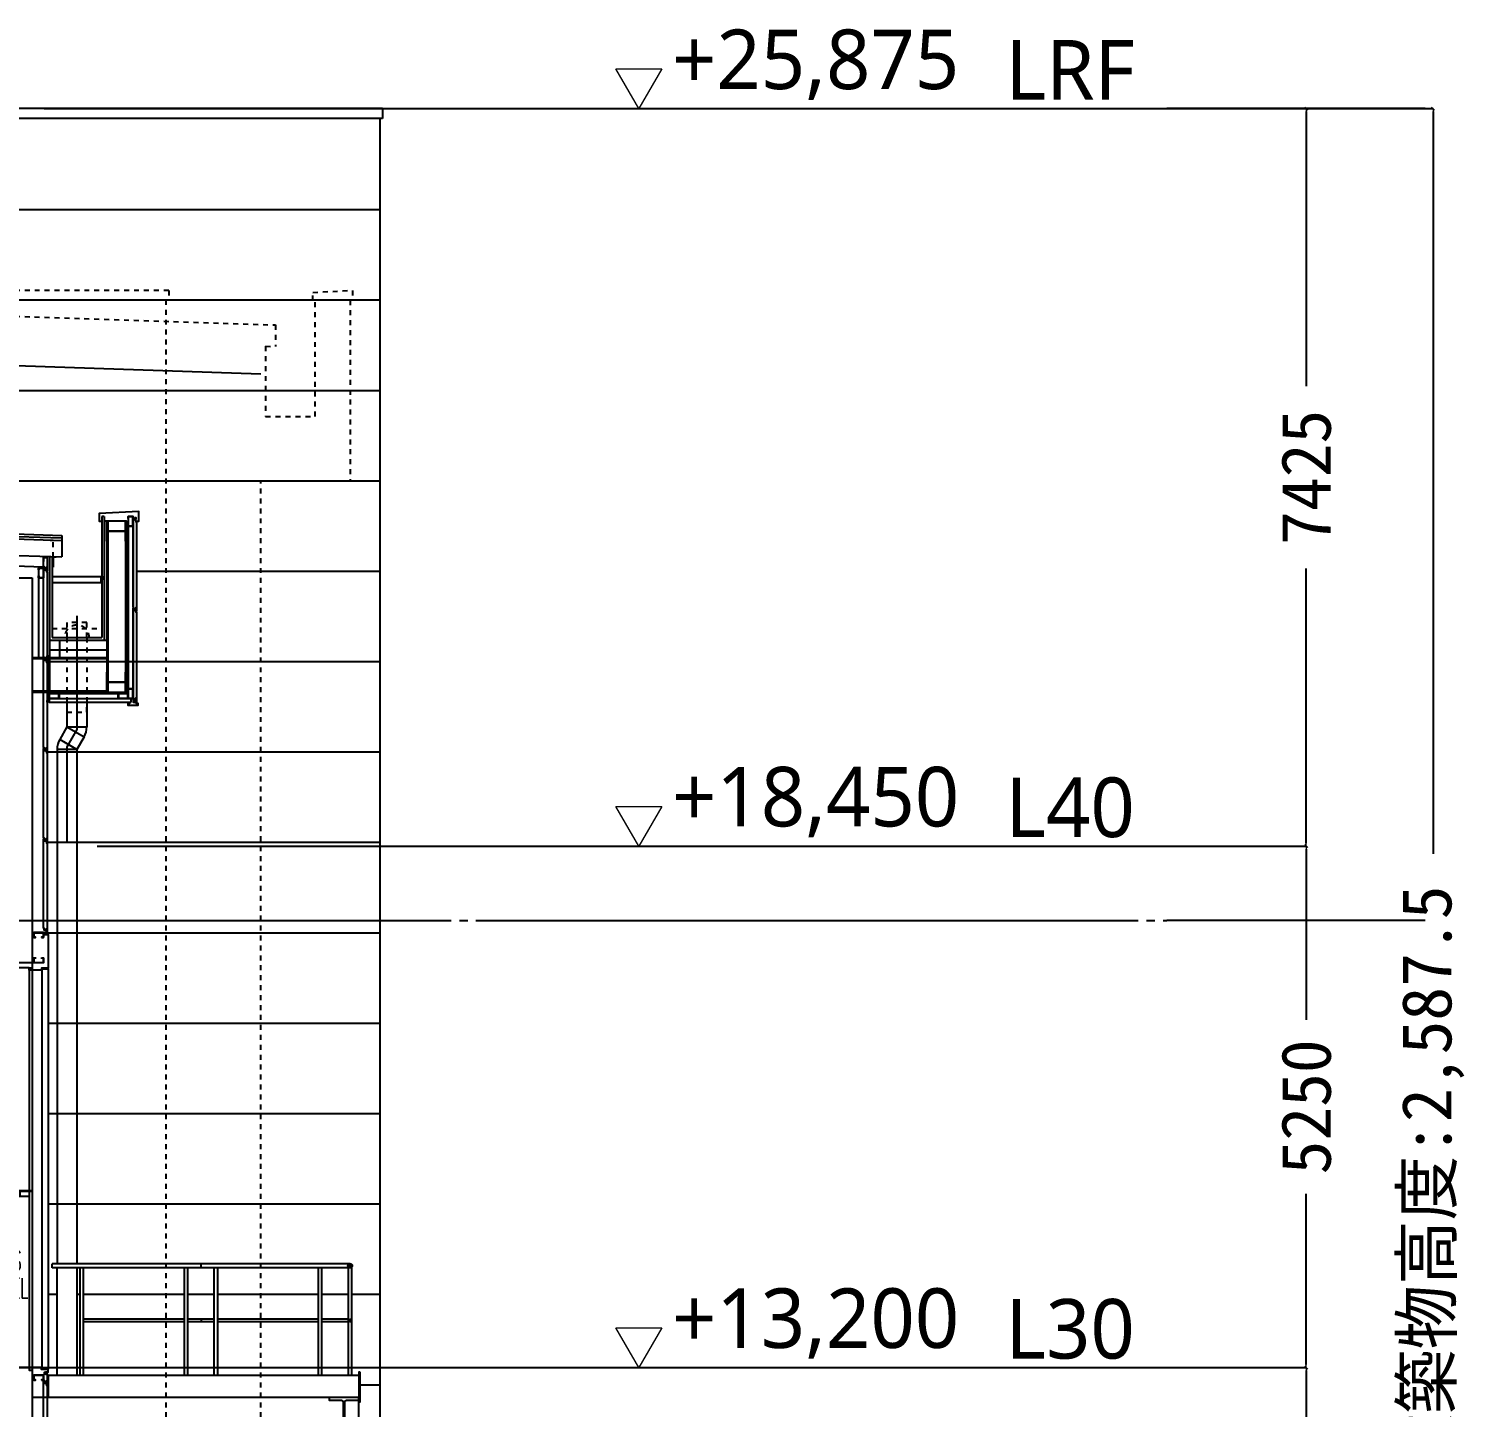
# Model space of a CAD drawing. Header units: millimetres. Extents: x -192235 to 515711, y 45168 to 947868.
# Drawn here: x 190315 to 204765, y 466301 to 480179 of the extents above; entities that cross this region are included whole.
import ezdxf
from ezdxf.enums import TextEntityAlignment as Align

# ---------------------------------------------------------------- set-up
doc = ezdxf.new("R2010")
doc.units = ezdxf.units.MM
doc.header["$LTSCALE"] = 1000
doc.header["$PDMODE"] = 1
doc.linetypes.add('TPH12-SEC-@20-1$0$CENTERK5', pattern=[6.916, 6.667, -0.083, 0.083, -0.083])
doc.linetypes.add('TPH12-SEC-@20-1$0$DOTK1', pattern=[0.1, 0.05, -0.05])
for name, color, linetype in [('e-eq-100P', 4, 'Continuous'), ('TPH12-SEC-@20-1$0$A-DIM', 7, 'Continuous'), ('TPH12-SEC-@20-1$0$H-SIN', 252, 'TPH12-SEC-@20-1$0$CENTERK5'), ('TPH12-SEC-@20-1$0$KABE1', 252, 'Continuous'), ('TPH12-SEC-@20-1$0$MEJI', 252, 'Continuous'), ('TPH12-SEC-@20-1$0$SIAGE1', 252, 'Continuous'), ('TPH12-SEC-@20-1$0$SIAGE2', 252, 'Continuous'), ('TPH12-SEC-@20-1$0$SIAGE3', 252, 'Continuous'), ('TPH12-SEC-@20-1$0$SIN-M', 252, 'Continuous'), ('TPH12-SEC-@20-1$0$STEEL2', 252, 'Continuous'), ('TPH12-SEC-@20-1$0$STEEL3', 252, 'Continuous'), ('TPH12-SEC-@20-1$0$SUGATA3', 252, 'Continuous'), ('TPH12-SEC-@20-1$0$SUGATAD', 252, 'TPH12-SEC-@20-1$0$DOTK1'), ('TPH12-SEC-@20-1$0$TATEGU1', 252, 'Continuous'), ('TPH12-SEC-@20-1$0$TATEGU3', 252, 'Continuous')]:
    doc.layers.add(name, color=color, linetype=linetype)
doc.layers.add('TPH12-SEC-@20-1$0$HOJO1', color=252, linetype='Continuous', plot=False)
doc.styles.add('aa-txt', font='simplex.shx', dxfattribs={"width": 0.7, "bigfont": 'chineset.shx'})
doc.styles.add('TPH12-SEC-@20-1$0$MtXpl_', font='Microsoft JhengHei.ttf')
doc.styles.add('TPH12-SEC-@20-1$0$STANDARD', font='txt')
doc.dimstyles.new('TPH12-SEC-@20-1$0$生成的_樣式__6', dxfattribs={"dimtxt": 60, "dimasz": 30.4, "dimexe": 0.18, "dimexo": 0.0625, "dimgap": 0, "dimtad": 1, "dimdec": 1, "dimzin": 0, "dimdsep": 46, "dimtxsty": 'TPH12-SEC-@20-1$0$STANDARD', "dimblk": 'TPH12-SEC-@20-1$0$ARROWHEAD_6', "dimblk1": 'TPH12-SEC-@20-1$0$ARROWHEAD_6', "dimblk2": 'TPH12-SEC-@20-1$0$ARROWHEAD_6', "dimcen": 0.09, "dimclrd": 12, "dimclre": 12, "dimclrt": 3, "dimazin": 0, "dimtfac": 1, "dimtdec": 4, "dimtmove": 0, "dimatfit": 3, "dimfxl": 1, "dimtolj": 1, "dimtzin": 0, "dimarcsym": 0})

# ---------------------------------------------------------------- blocks, each defined once
blk = doc.blocks.new('TPH12-SEC-@20-1$0$$ISO-BL35900')
at = {"layer": 'TPH12-SEC-@20-1$0$SIAGE1'}
blk.add_lwpolyline([(-17, 917), (-17, 937, -0.414214), (-17, 937), (-11, 937), (-10, 948, -0.376614), (-8, 950, -0.414214), (-6, 948), (-6, 934, -0.414214), (-6, 933), (-10, 933), (-10, 917), (-6, 917, -0.414214), (-6, 917), (-6, 905), (0, 905, -0.414214), (0, 905), (0, 8, -1), (-5, 8), (-5, 40), (-11, 40), (-12, 31, -0.391902), (-14, 29), (-14, 29, -0.414214), (-16, 31), (-16, 39)], format="xyb", dxfattribs=at)
at = {"layer": 'TPH12-SEC-@20-1$0$SIAGE2'}
for p, q in [((-17, 937), (-25, 937)), ((-14, 29), (-27, 29))]:
    blk.add_line(p, q, dxfattribs=at)
at = {"layer": 'TPH12-SEC-@20-1$0$SIAGE2', "color": 7}
blk.add_lwpolyline([(-25, 39), (-25, 31, -0.414214), (-27, 29), (-27, 29, -0.383541), (-29, 31), (-30, 39), (-30, 49), (-34, 49, -0.414214), (-35, 50), (-35, 948, -1), (-31, 948), (-31, 937), (-25, 937, -0.414214), (-25, 937), (-25, 917)], format="xyb", dxfattribs=at)
blk = doc.blocks.new('TPH12-SEC-@20-1$0$ARROWHEAD_6')
at = {"color": 0, "linetype": 'Continuous', "lineweight": 0}
for p, q in [((0, 0), (-1, 0)), ((-0.5, -0.5), (0.5, 0.5))]:
    blk.add_line(p, q, dxfattribs=at)
blk = doc.blocks.new('*D946')
at = {"layer": 'DEFPOINTS', "color": 0, "linetype": 'Continuous', "transparency": 16777216}
for p in [(197130, 479375), (204450, 479375), (198922, 453500)]:
    blk.add_point(p, dxfattribs=at)
at = {"layer": 'TPH12-SEC-@20-1$0$A-DIM', "color": 12, "linetype": 'Continuous', "lineweight": -2, "transparency": 16777216}
for p, q in [((197130, 479375), (204450, 479375)), ((204450, 479345), (204450, 471873)), ((204450, 453530), (204450, 465262)), ((198923, 453500), (204450, 453500))]:
    blk.add_line(p, q, dxfattribs=at)
at = {"layer": 'TPH12-SEC-@20-1$0$A-DIM', "color": 12, "linetype": 'Continuous', "lineweight": -2, "transparency": 16777216, "xscale": 30.40000000000001, "yscale": 30.40000000000001, "zscale": 30.40000000000001}
for p, rotation in [((204450, 479375), 90), ((204450, 453500), 270)]:
    blk.add_blockref('TPH12-SEC-@20-1$0$ARROWHEAD_6', p, dxfattribs=dict(at, rotation=rotation))
at = {"layer": 'TPH12-SEC-@20-1$0$A-DIM', "color": 3, "linetype": 'Continuous', "lineweight": 0, "transparency": 16777216, "insert": (204450, 468568), "char_height": 500, "attachment_point": 5, "rotation": 90, "style": 'TPH12-SEC-@20-1$0$STANDARD'}
blk.add_mtext('\\A1;建築物高度:2,587.5', dxfattribs=at)
blk = doc.blocks.new('*D951')
at = {"layer": 'DEFPOINTS', "color": 0, "linetype": 'Continuous', "transparency": 16777216}
for p in [(190000, 466700), (203175, 466700), (190000, 463950)]:
    blk.add_point(p, dxfattribs=at)
at = {"layer": 'TPH12-SEC-@20-1$0$A-DIM', "color": 12, "linetype": 'Continuous', "lineweight": -2, "transparency": 16777216}
for p, q in [((190000, 466700), (203175, 466700)), ((203175, 466670), (203175, 466200)), ((203175, 463980), (203175, 464450)), ((190000, 463950), (203175, 463950))]:
    blk.add_line(p, q, dxfattribs=at)
at = {"layer": 'TPH12-SEC-@20-1$0$A-DIM', "color": 12, "linetype": 'Continuous', "lineweight": -2, "transparency": 16777216, "xscale": 30.40000000000001, "yscale": 30.40000000000001, "zscale": 30.40000000000001}
for p, rotation in [((203175, 466700), 90), ((203175, 463950), 270)]:
    blk.add_blockref('TPH12-SEC-@20-1$0$ARROWHEAD_6', p, dxfattribs=dict(at, rotation=rotation))
at = {"layer": 'TPH12-SEC-@20-1$0$A-DIM', "color": 3, "linetype": 'Continuous', "lineweight": 0, "transparency": 16777216, "insert": (203175, 465325), "char_height": 500, "attachment_point": 5, "rotation": 90, "style": 'TPH12-SEC-@20-1$0$STANDARD'}
blk.add_mtext('\\A1;2750', dxfattribs=at)
blk = doc.blocks.new('*D952')
at = {"layer": 'DEFPOINTS', "color": 0, "linetype": 'Continuous', "transparency": 16777216}
for p in [(191004, 471950), (203175, 471950), (190000, 466700)]:
    blk.add_point(p, dxfattribs=at)
at = {"layer": 'TPH12-SEC-@20-1$0$A-DIM', "color": 12, "linetype": 'Continuous', "lineweight": -2, "transparency": 16777216}
for p, q in [((191004, 471950), (203175, 471950)), ((203175, 471920), (203175, 470200)), ((203175, 466730), (203175, 468450)), ((190000, 466700), (203175, 466700))]:
    blk.add_line(p, q, dxfattribs=at)
at = {"layer": 'TPH12-SEC-@20-1$0$A-DIM', "color": 12, "linetype": 'Continuous', "lineweight": -2, "transparency": 16777216, "xscale": 30.40000000000001, "yscale": 30.40000000000001, "zscale": 30.40000000000001}
for p, rotation in [((203175, 471950), 90), ((203175, 466700), 270)]:
    blk.add_blockref('TPH12-SEC-@20-1$0$ARROWHEAD_6', p, dxfattribs=dict(at, rotation=rotation))
at = {"layer": 'TPH12-SEC-@20-1$0$A-DIM', "color": 3, "linetype": 'Continuous', "lineweight": 0, "transparency": 16777216, "insert": (203175, 469325), "char_height": 500, "attachment_point": 5, "rotation": 90, "style": 'TPH12-SEC-@20-1$0$STANDARD'}
blk.add_mtext('\\A1;5250', dxfattribs=at)
blk = doc.blocks.new('*D953')
at = {"layer": 'DEFPOINTS', "color": 0, "linetype": 'Continuous', "transparency": 16777216}
for p in [(190472, 479375), (203175, 479375), (191004, 471950)]:
    blk.add_point(p, dxfattribs=at)
at = {"layer": 'TPH12-SEC-@20-1$0$A-DIM', "color": 12, "linetype": 'Continuous', "lineweight": -2, "transparency": 16777216}
for p, q in [((190472, 479375), (203175, 479375)), ((203175, 479345), (203175, 476579)), ((203175, 471980), (203175, 474746)), ((191004, 471950), (203175, 471950))]:
    blk.add_line(p, q, dxfattribs=at)
at = {"layer": 'TPH12-SEC-@20-1$0$A-DIM', "color": 12, "linetype": 'Continuous', "lineweight": -2, "transparency": 16777216, "xscale": 30.40000000000001, "yscale": 30.40000000000001, "zscale": 30.40000000000001}
for p, rotation in [((203175, 479375), 90), ((203175, 471950), 270)]:
    blk.add_blockref('TPH12-SEC-@20-1$0$ARROWHEAD_6', p, dxfattribs=dict(at, rotation=rotation))
at = {"layer": 'TPH12-SEC-@20-1$0$A-DIM', "color": 3, "linetype": 'Continuous', "lineweight": 0, "transparency": 16777216, "insert": (203175, 475663), "char_height": 500, "attachment_point": 5, "rotation": 90, "style": 'TPH12-SEC-@20-1$0$STANDARD'}
blk.add_mtext('\\A1;7425', dxfattribs=at)
blk = doc.blocks.new('TPH12-SEC-@20-1$0$標註_11_3', base_point=(71640, -9725.8))
at = {"layer": 'TPH12-SEC-@20-1$0$A-DIM', "color": 3, "lineweight": 0}
for p, q in [((71640, -6538.3), (71616.8, -6498.3)), ((71616.8, -6498.3), (71663.2, -6498.3)), ((71663.2, -6498.3), (71640, -6538.3)), ((71640, -7280.8), (71616.8, -7240.8)), ((71616.8, -7240.8), (71663.2, -7240.8)), ((71663.2, -7240.8), (71640, -7280.8)), ((71640, -7805.8), (71616.8, -7765.8)), ((71616.8, -7765.8), (71663.2, -7765.8)), ((71663.2, -7765.8), (71640, -7805.8))]:
    blk.add_line(p, q, dxfattribs=at)
at = {"layer": 'TPH12-SEC-@20-1$0$A-DIM', "color": 12, "lineweight": 0}
for p, q in [((71640, -6538.3), (71610, -6538.3)), ((71640, -6538.3), (71720, -6538.3)), ((71640, -7280.8), (71610, -7280.8)), ((71640, -7280.8), (71720, -7280.8)), ((71640, -7805.8), (71610, -7805.8)), ((71640, -7805.8), (71720, -7805.8))]:
    blk.add_line(p, q, dxfattribs=at)
at = {"layer": 'TPH12-SEC-@20-1$0$A-DIM', "color": 3, "style": 'TPH12-SEC-@20-1$0$MtXpl_'}
for s, p in [('+25,875', (71673.5, -6518.7)), ('+18,450', (71673.5, -7261)), ('+13,200', (71673.5, -7786))]:
    blk.add_text(s, height=60, dxfattribs=at).set_placement(p)
blk = doc.blocks.new('AMHS PNL-S-L30-r')
at = {"layer": 'e-eq-100P'}
for p, q in [((30, 1725), (30, 0)), ((-30, 830), (-30, 955)), ((-20, 830), (-20, 955)), ((0, 952), (-20, 952)), ((0, 948), (-20, 948))]:
    blk.add_line(p, q, dxfattribs=at)
for points in [[(426, 1780), (126, 1860), (-33, 1860), (-33, 1855), (125, 1855), (425, 1775), (583, 1775), (583, 1780)], [(108, 1725), (108, 1855), (92, 1855), (92, 1725), (108, 1725)], [(458, 1725), (458, 1775), (442, 1775), (442, 1725), (458, 1725)], [(0, 1725), (550, 1725), (550, 0), (0, 0)]]:
    blk.add_lwpolyline(points, close=True, dxfattribs=at)
for centre, start, end in [((-25, 955), 0, 180), ((-25, 830), 180, 0)]:
    blk.add_arc(centre, 5, start, end, dxfattribs=at)
at = {"layer": 'e-eq-100P', "style": 'aa-txt', "width": 0.55}
for s, p in [('AMHS', (275, 980)), (' PANEL', (275, 700))]:
    blk.add_text(s, height=200, dxfattribs=at).set_placement(p, align=Align.CENTER)
blk = doc.blocks.new('TPH12-SEC-@20-1')
at = {"layer": 'DEFPOINTS'}
for p, q in [((192650, 476701.7), (145000, 478290)), ((190800, 474270), (190800, 473123.2)), ((191400, 473405), (191400, 473377.4)), ((190800, 473123.2), (190700, 472950)), ((190700, 472950), (190700, 471979.1))]:
    blk.add_line(p, q, dxfattribs=at)
at = {"layer": 'TPH12-SEC-@20-1$0$H-SIN'}
for p, q in [((84160.9, 471200), (201769.6, 471200)), ((83854.8, 466700), (201769.6, 466700))]:
    blk.add_line(p, q, dxfattribs=at)
at = {"layer": 'TPH12-SEC-@20-1$0$HOJO1'}
for p, q in [((193550, 467703.6), (193550, 467746.3)), ((193571.3, 467725), (193528.6, 467725)), ((193567, 467175), (193533, 467175)), ((193550, 467161.4), (193550, 467188.6))]:
    blk.add_line(p, q, dxfattribs=at)
at = {"layer": 'TPH12-SEC-@20-1$0$KABE1'}
blk.add_line((190510, 466625), (190510, 466400), dxfattribs=at)
blk.add_lwpolyline([(190510, 466625), (193638, 466625), (193638, 466400), (190510, 466400)], dxfattribs=at)
at = {"layer": 'TPH12-SEC-@20-1$0$MEJI'}
for p, q in [((193850, 478355), (98300, 478355)), ((193850, 477445), (98300, 477445)), ((193850, 476535), (146950, 476535)), ((193850, 475625), (174250, 475625)), ((193850, 474715), (191400, 474715)), ((193850, 473805), (190500, 473805)), ((193850, 472895), (190500, 472895)), ((193850, 471985), (190500, 471985)), ((193850, 471075), (190495.2, 471075)), ((193850, 470165), (190510, 470165)), ((193850, 469255), (190510, 469255)), ((193850, 468345), (190510, 468345)), ((190600, 467435), (190510, 467435)), ((190833, 467435), (190800, 467435)), ((191883, 467435), (190867, 467435)), ((192183, 467435), (191917, 467435)), ((193233, 467435), (192217, 467435)), ((193533, 467435), (193267, 467435)), ((193850, 467435), (193567, 467435)), ((193850, 466525), (193650, 466525))]:
    blk.add_line(p, q, dxfattribs=at)
at = {"layer": 'TPH12-SEC-@20-1$0$SIAGE1'}
for p, q in [((145000, 476382.9), (190650, 474861.2)), ((145000, 476277.8), (190461.5, 474762.4)), ((191050, 475270), (191050, 474660)), ((190465, 474867.4), (190461.5, 474762.4)), ((190550, 474856.7), (190550, 474050)), ((191050, 474660), (191075, 474660)), ((191050, 474640), (191075, 474640)), ((191050, 474640), (191050, 474050)), ((190550, 474050), (191050, 474050)), ((190520, 473400), (191345, 473400)), ((191385, 473396), (191385, 473416)), ((190320, 470725), (189650, 470725)), ((190500, 466635), (190465, 466635))]:
    blk.add_line(p, q, dxfattribs=at)
for points in [[(191400, 475220), (191425, 475220), (191425, 475320), (191025, 475300), (191025, 475220), (191050, 475220)], [(190590, 474859.2), (190560, 474859.2), (190560, 474759.2)], [(191075, 474775), (191075, 474660), (191040, 474650), (191040, 474600)], [(191365, 473480), (191365, 473400), (191415, 473390), (191415, 473365), (191315, 473365), (191315, 473385), (191330, 473385), (191330, 473400)], [(191392, 473441), (191392, 473430), (191365, 473430), (191365, 473480)], [(193650, 466655), (193638, 466655), (193638, 466355), (193650, 466355), (193650, 466655)]]:
    blk.add_lwpolyline(points, dxfattribs=at)
for points in [[(190500, 474854.9), (190500, 474722.5, -1), (190495, 474722.5), (190495, 474755), (190489, 474755), (190488.3, 474745.8, -0.391902), (190486.3, 474744), (190486.2, 474744, -0.4142136), (190484.2, 474746), (190484.2, 474754.1)], [(190500, 466635), (190500, 466532.5, -1), (190495, 466532.5), (190495, 466565), (190489, 466565), (190488.3, 466555.8, -0.391902), (190486.3, 466554), (190486.2, 466554, -0.4142136), (190484.2, 466556), (190484.2, 466564.1)]]:
    blk.add_lwpolyline(points, format="xyb", dxfattribs=at)
at = {"layer": 'TPH12-SEC-@20-1$0$SIAGE2'}
for p, q in [((190486.2, 474744), (190473, 474744)), ((190486.2, 466554), (190473, 466554))]:
    blk.add_line(p, q, dxfattribs=at)
for points in [[(190475, 474754.1), (190475, 474746, -0.4142135), (190473, 474744), (190472.8, 474744, -0.3835408), (190470.8, 474745.8), (190470, 474753.7), (190470, 474764), (190465.5, 474764, -0.4142136), (190465, 474764.5), (190465, 474854.9)], [(190475, 466564.1), (190475, 466556, -0.4142135), (190473, 466554), (190472.8, 466554, -0.3835408), (190470.8, 466555.8), (190470, 466563.7), (190470, 466574), (190465.5, 466574, -0.4142136), (190465, 466574.5), (190465, 466635)]]:
    blk.add_lwpolyline(points, format="xyb", dxfattribs=at)
for centre, radius in [((193550, 467725), 21.3), ((193550, 467175), 13.6)]:
    blk.add_circle(centre, radius, dxfattribs=at)
at = {"layer": 'TPH12-SEC-@20-1$0$SIAGE3'}
for p, q in [((191075, 475270), (191050, 475270)), ((190465, 474854.9), (190500, 474854.9)), ((190520, 473435), (190520, 473400)), ((190520, 473435), (191345, 473435)), ((191345, 473400), (191345, 473435)), ((190475, 471080), (190497.5, 471080)), ((190497.5, 471080), (190475, 471080)), ((190350, 470775), (189700, 470775)), ((190500, 466635), (190475, 466635))]:
    blk.add_line(p, q, dxfattribs=at)
for points in [[(190516, 473865), (190516, 473850), (190501, 473850), (190501, 473865, 0.3699241)], [(190500, 473400), (190500, 473415), (190520, 473415), (190520, 473400, 0.25)], [(190516, 473485), (190516, 473500), (190501, 473500), (190501, 473485, -0.3699241)], [(191315, 473400), (191330, 473400), (191330, 473385), (191315, 473385, 0.3699241)], [(191400, 473393), (191385, 473396), (191385, 473405), (191400, 473405, 0.4872589)], [(190497.5, 471060), (190485, 471060), (190485, 471080), (190497.5, 471080, 0.2944567)], [(190500, 466655), (190485, 466655), (190485, 466635), (190500, 466635, -0.2944567)]]:
    blk.add_lwpolyline(points, format="xyb", close=True, dxfattribs=at)
for points in [[(190500, 473415), (190520, 473435), (190500, 473435), (190500, 473415), (190520, 473415), (190520, 473435)], [(191385, 473405), (191395, 473415), (191385, 473415), (191385, 473405), (191395, 473405), (191395, 473415)], [(190485, 471060), (190475, 471080), (190475, 471060), (190485, 471060), (190485, 471080), (190475, 471080)], [(190485, 466655), (190475, 466635), (190475, 466655), (190485, 466655), (190485, 466635), (190475, 466635)]]:
    blk.add_lwpolyline(points, dxfattribs=at)
at = {"layer": 'TPH12-SEC-@20-1$0$SIN-M'}
for p, q in [((204369.6, 479375), (201769.6, 479375)), ((204369.6, 471200), (201769.6, 471200))]:
    blk.add_line(p, q, dxfattribs=at)
at = {"layer": 'TPH12-SEC-@20-1$0$STEEL2'}
for points in [[(191100, 475020), (191100, 475220), (191112, 475220), (191112, 475124), (191288, 475124), (191288, 475220), (191300, 475220), (191300, 475020), (191288, 475020), (191288, 475116), (191112, 475116), (191112, 475020)], [(191100, 473500), (191100, 473700), (191112, 473700), (191112, 473604), (191288, 473604), (191288, 473700), (191300, 473700), (191300, 473500), (191288, 473500), (191288, 473596), (191112, 473596), (191112, 473500)]]:
    blk.add_lwpolyline(points, close=True, dxfattribs=at)
for points in [[(190445, 471030), (190462.7, 471030, 0.4142136), (190465, 471032.3), (190465, 471077.7, 0.4142136), (190462.7, 471080), (190367.3, 471080, 0.4142136), (190365, 471077.7), (190365, 471032.3, 0.4142136), (190367.3, 471030), (190385, 471030), (190385, 471032.3), (190367.3, 471032.3), (190367.3, 471077.7), (190462.7, 471077.7), (190462.7, 471032.3), (190445, 471032.3)], [(190445, 470825), (190462.7, 470825, -0.4142136), (190465, 470822.7), (190465, 470777.3, -0.4142136), (190462.7, 470775), (190367.3, 470775, -0.4142136), (190365, 470777.3), (190365, 470822.7, -0.4142136), (190367.3, 470825), (190385, 470825), (190385, 470822.7), (190367.3, 470822.7), (190367.3, 470777.3), (190462.7, 470777.3), (190462.7, 470822.7), (190445, 470822.7)], [(190445, 466575), (190462.7, 466575, 0.4142136), (190465, 466577.3), (190465, 466622.7, 0.4142136), (190462.7, 466625), (190367.3, 466625, 0.4142136), (190365, 466622.7), (190365, 466577.3, 0.4142136), (190367.3, 466575), (190385, 466575), (190385, 466577.3), (190367.3, 466577.3), (190367.3, 466622.7), (190462.7, 466622.7), (190462.7, 466577.3), (190445, 466577.3)], [(193638, 466400), (193338, 466400), (193338, 466372), (193462, 466372, -0.4142136), (193480, 466354), (193480, 465546, -0.4142136), (193462, 465528), (193338, 465528), (193338, 465500), (193638, 465500), (193638, 465528), (193514, 465528, -0.4142136), (193496, 465546), (193496, 466354, -0.4142136), (193514, 466372), (193638, 466372)]]:
    blk.add_lwpolyline(points, format="xyb", close=True, dxfattribs=at)
at = {"layer": 'TPH12-SEC-@20-1$0$STEEL3'}
for p, q in [((189650, 474650), (190350, 474650)), ((190350, 474650), (190350, 463950))]:
    blk.add_line(p, q, dxfattribs=at)
for points in [[(191315, 475250), (191315, 475270), (191365, 475270), (191365, 475170), (191315, 475170), (191315, 475190), (191317.3, 475190), (191317.3, 475172.3), (191362.7, 475172.3), (191362.7, 475267.7), (191317.3, 475267.7), (191317.3, 475250)], [(190415, 474729.9), (190415, 474749.9), (190465, 474749.9), (190465, 474649.9), (190415, 474649.9), (190415, 474669.9), (190417.3, 474669.9), (190417.3, 474652.2), (190462.7, 474652.2), (190462.7, 474747.6), (190417.3, 474747.6), (190417.3, 474729.9)], [(190415, 474729.9), (190415, 474749.9), (190465, 474749.9), (190465, 474649.9), (190415, 474649.9), (190415, 474669.9), (190417.3, 474669.9), (190417.3, 474652.2), (190462.7, 474652.2), (190462.7, 474747.6), (190417.3, 474747.6), (190417.3, 474729.9)], [(191315, 473515), (191315, 473535), (191365, 473535), (191365, 473435), (191315, 473435), (191315, 473455), (191317.3, 473455), (191317.3, 473437.3), (191362.7, 473437.3), (191362.7, 473532.7), (191317.3, 473532.7), (191317.3, 473515)], [(190600, 473485), (190620, 473485), (190620, 473435), (190520, 473435), (190520, 473485), (190540, 473485), (190540, 473482.7), (190522.3, 473482.7), (190522.3, 473437.3), (190617.7, 473437.3), (190617.7, 473482.7), (190600, 473482.7)], [(191295, 473485), (191315, 473485), (191315, 473435), (191215, 473435), (191215, 473485), (191235, 473485), (191235, 473482.7), (191217.3, 473482.7), (191217.3, 473437.3), (191312.7, 473437.3), (191312.7, 473482.7), (191295, 473482.7)]]:
    blk.add_lwpolyline(points, close=True, dxfattribs=at)
at = {"layer": 'TPH12-SEC-@20-1$0$SUGATA3'}
for p, q in [((193875, 479375), (98275, 479375)), ((193875, 479375), (193875, 479275)), ((193875, 479275), (98275, 479275)), ((193850, 479275), (193850, 453100)), ((145000, 476600), (190650, 475078.3)), ((145000, 476575), (190650, 475053.3)), ((145000, 476550), (190650, 475028.3)), ((191075, 475270), (191075, 474025)), ((191365, 475270), (191315, 475270)), ((191315, 475270), (191315, 473435)), ((191365, 475270), (191365, 473435)), ((191300, 475220), (191075, 475220)), ((191100, 475220), (191100, 473500)), ((191300, 475220), (191300, 473500)), ((190650, 475078.3), (190650, 474861.2)), ((191112, 475020), (191112, 473700)), ((191288, 475020), (191288, 473700)), ((190525, 474856.7), (190525, 473850)), ((190415, 474749.9), (190415, 473850)), ((191050, 474660), (190550, 474660)), ((191040, 474600), (190550, 474600)), ((190525, 474025), (191100, 474025)), ((190625, 474025), (190625, 473850)), ((190350, 473850), (190516, 473850)), ((190350, 473838), (190516, 473838)), ((190525, 473925), (191100, 473925)), ((190525, 473850), (191100, 473850)), ((190525, 473838), (191100, 473838)), ((190350, 473512), (190516, 473512)), ((190350, 473500), (190516, 473500)), ((190525, 473512), (191100, 473512)), ((190525, 473500), (191300, 473500)), ((190525, 473485), (191315, 473485)), ((190700, 473400), (190700, 473150)), ((190900, 473400), (190900, 473150)), ((190700, 473150), (190626.8, 473023.2)), ((190700, 473150), (190900, 473150)), ((190700, 473150), (190873.2, 473050)), ((190800, 472923.2), (190626.8, 473023.2)), ((190873.2, 473050), (190800, 472923.2)), ((190600, 472923.2), (190600, 467746.3)), ((190800, 472923.2), (190600, 472923.2)), ((190800, 472923.2), (190800, 467746.3)), ((193550, 467746.3), (190550, 467746.3)), ((190550, 467703.6), (190550, 467746.3)), ((192050, 467703.6), (192050, 467746.3)), ((193533, 467703.6), (190550, 467703.6)), ((190600, 466625), (190600, 467703.6)), ((190800, 467703.6), (190800, 466625)), ((190833, 466625), (190833, 467703.6)), ((190867, 466625), (190867, 467703.6)), ((191883, 466625), (191883, 467703.6)), ((191917, 466625), (191917, 467703.6)), ((192183, 466625), (192183, 467703.6)), ((192217, 466625), (192217, 467703.6)), ((193233, 466625), (193233, 467703.6)), ((193267, 466625), (193267, 467703.6)), ((193533, 466625), (193533, 467712.1)), ((193567, 466625), (193567, 467712.1)), ((191883, 467188.6), (190867, 467188.6)), ((192183, 467188.6), (191917, 467188.6)), ((192050, 467188.6), (192050, 467161.4)), ((193233, 467188.6), (192217, 467188.6)), ((193533, 467188.6), (193267, 467188.6)), ((191883, 467161.4), (190867, 467161.4)), ((192183, 467161.4), (191917, 467161.4)), ((193233, 467161.4), (192217, 467161.4)), ((193533, 467161.4), (193267, 467161.4)), ((193638, 466400), (190350, 466400)), ((193638, 465500), (193638, 466400))]:
    blk.add_line(p, q, dxfattribs=at)
blk.add_lwpolyline([(190525, 473485), (190516, 473485), (190516, 473865), (190525, 473865)], close=True, dxfattribs=at)
for centre, start, end in [((190700, 473150), 330, 0), ((190800, 472923.2), 150, 180)]:
    blk.add_arc(centre, 200, start, end, dxfattribs=at)
at = {"layer": 'TPH12-SEC-@20-1$0$SUGATAD'}
for p, q in [((145000, 478790), (192800, 477196.7)), ((191725, 477545), (98275, 477545)), ((191725, 477445), (98275, 477445)), ((191700, 453100), (191700, 477445)), ((191725, 477545), (191725, 477445)), ((192800, 477196.7), (192800, 476979.5)), ((192700, 476982.9), (192800, 476979.5)), ((192650, 453100), (192650, 475625)), ((190550, 474140), (191050, 474140)), ((190700, 474050), (190700, 473400)), ((190900, 474050), (190900, 473400))]:
    blk.add_line(p, q, dxfattribs=at)
for points in [[(192700, 476982.9), (192700, 476275), (193200, 476275), (193200, 477445), (193175, 477445), (193175, 477525), (193575, 477545), (193575, 477445), (193550, 477445), (193550, 475625), (192650, 475625)], [(190560, 474859.2), (190560, 475026.3), (190530, 475026.3)], [(190900, 474050), (190900, 474200), (190700, 474200), (190700, 474050)], [(190700, 473400), (190700, 473300), (190900, 473300), (190900, 473400)]]:
    blk.add_lwpolyline(points, dxfattribs=at)
blk.add_arc((190800, 474050), 125, 0, 180, dxfattribs=at)
at = {"layer": 'TPH12-SEC-@20-1$0$TATEGU1'}
for points in [[(190497.5, 471080), (190475, 471080), (190475, 471060), (190510, 471060), (190510, 470720), (190445, 470720), (190445, 470700), (190320, 470700), (190320, 470725), (190350, 470725)], [(190485, 466655), (190510, 466655), (190510, 466680), (190445, 466680), (190445, 466700), (190320, 466700), (190320, 466675), (190345, 466675)]]:
    blk.add_lwpolyline(points, dxfattribs=at)
at = {"layer": 'TPH12-SEC-@20-1$0$TATEGU3'}
blk.add_line((190320, 470700), (190320, 466700), dxfattribs=at)
blk.add_lwpolyline([(190510, 470715), (190510, 466685), (190450, 466685), (190450, 470715)], close=True, dxfattribs=at)
at = {"layer": 'TPH12-SEC-@20-1$0$A-DIM', "color": 12, "linetype": 'Continuous', "lineweight": 0, "xscale": 10, "yscale": 10, "zscale": 10}
blk.add_blockref('TPH12-SEC-@20-1$0$標註_11_3', (196455.1, 447500), dxfattribs=at)
at = {"layer": 'TPH12-SEC-@20-1$0$SIAGE1'}
for p in [(191400, 474310), (190500, 473805), (191400, 473400), (190500, 472895), (190500, 472895), (190500, 471985), (190500, 471075), (190500, 465615)]:
    blk.add_blockref('TPH12-SEC-@20-1$0$$ISO-BL35900', p, dxfattribs=at)
at = {"color": 3, "linetype": 'Continuous', "lineweight": 0, "char_height": 600, "attachment_point": 3, "style": 'TPH12-SEC-@20-1$0$STANDARD'}
for s, insert in [('\\A1;{\\fMicrosoft JhengHei|b0|i0|c136|p34;LRF}', (201448.8, 480065.8)), ('\\A1;{\\fMicrosoft JhengHei|b0|i0|c136|p34;L40}', (201448.8, 472640.8)), ('\\A1;{\\fMicrosoft JhengHei|b0|i0|c136|p34;L30}', (201448.8, 467390.8))]:
    blk.add_mtext(s, dxfattribs=dict(at, insert=insert))
at = {"layer": 'TPH12-SEC-@20-1$0$A-DIM', "color": 12, "linetype": 'Continuous', "lineweight": 0}
for base, p1, p2, picture, middle in [((203174.8, 479375), (191004, 471950), (190471.6, 479375), '*D953', (203174.8, 475662.5)), ((203174.8, 471950), (190000, 466700), (191004, 471950), '*D952', (203174.8, 469325)), ((203174.8, 466700), (190000, 463950), (190000, 466700), '*D951', (203174.8, 465325))]:
    dim = blk.add_linear_dim(base=base, p1=p1, p2=p2, angle=90, dimstyle='TPH12-SEC-@20-1$0$生成的_樣式__6', override={"dimtxt": 500, "dimdec": 0}, dxfattribs=at)
    dim.commit()
    dim.dimension.update_dxf_attribs({"geometry": picture, "text_midpoint": middle, "dimtype": 128, "text_rotation": 90})
dim = blk.add_linear_dim(base=(204450.3, 479375), p1=(198922.4, 453500), p2=(197130.1, 479375), angle=90, text='建築物高度:2,587.5', dimstyle='TPH12-SEC-@20-1$0$生成的_樣式__6', override={"dimtxt": 500, "dimdec": 0}, dxfattribs=at)
dim.commit()
dim.dimension.update_dxf_attribs({"geometry": '*D946', "text_midpoint": (204450.3, 468567.6), "dimtype": 128, "text_rotation": 90})

msp = doc.modelspace()

# ---------------------------------------------------------------- block references
msp.add_blockref('TPH12-SEC-@20-1', (0, 0))

# ---------------------------------------------------------------- next in the draw order: block references
at = {"layer": 'e-eq-100P'}
msp.add_blockref('AMHS PNL-S-L30-r', (189770, 466700), dxfattribs=at)

doc.saveas('drawing.dxf')
